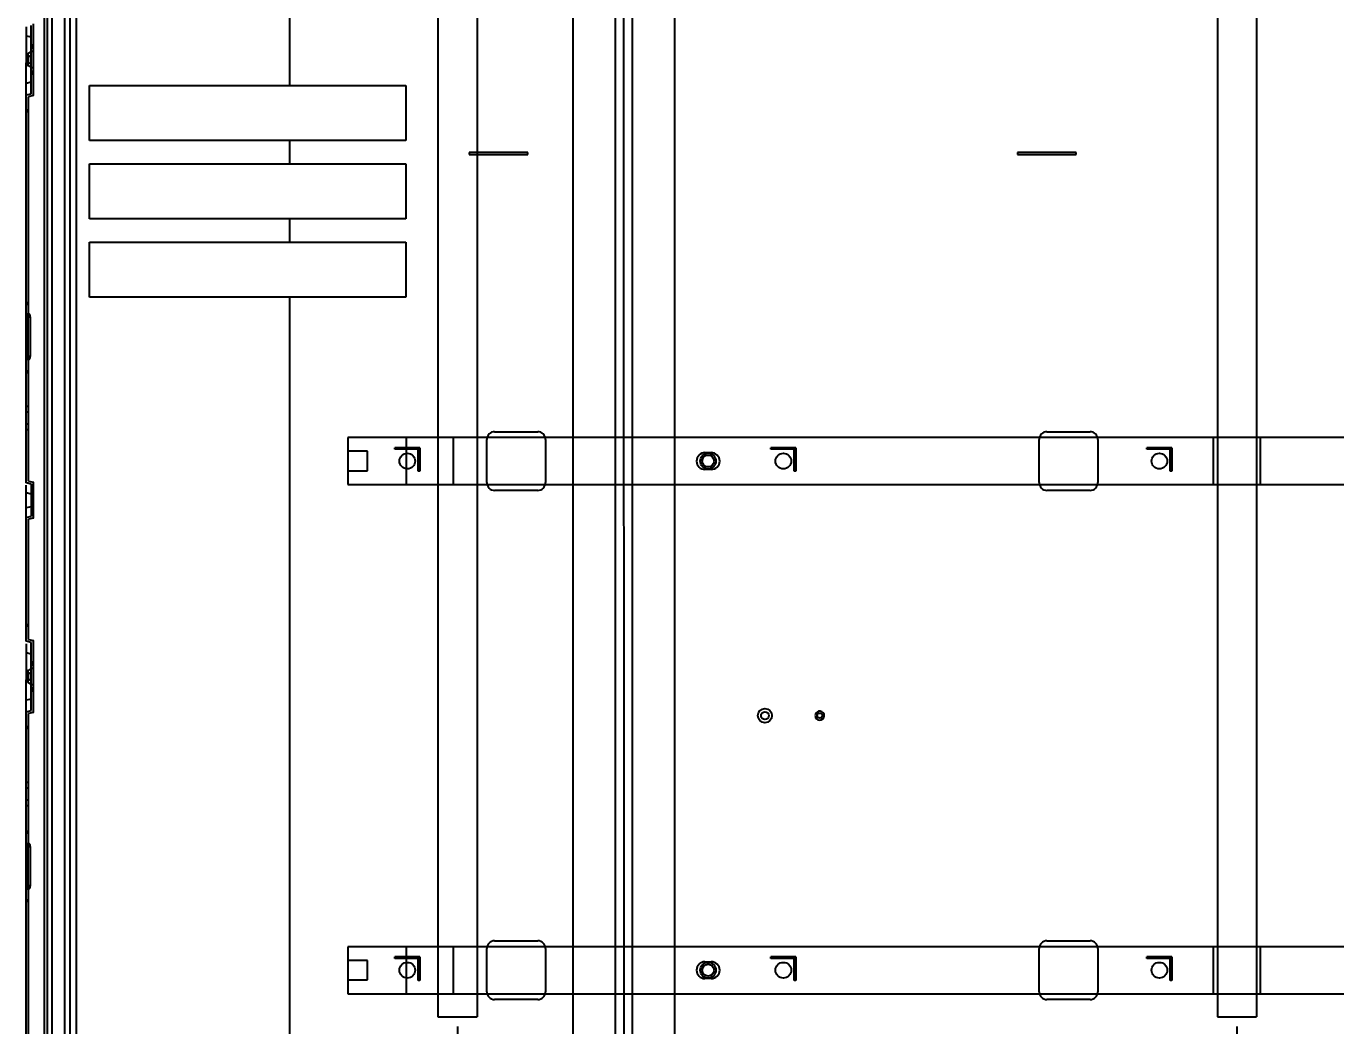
# Model space of a CAD drawing. Header units: millimetres. Extents: x 7835 to 8931, y -815 to 22.
# Drawn here: x 7835.2 to 8169.5, y -541.9 to -286.7 of the extents above; entities that cross this region are included whole.
import ezdxf

# ---------------------------------------------------------------- set-up
doc = ezdxf.new("R2010")
doc.units = ezdxf.units.MM
doc.header["$LTSCALE"] = 46.255
doc.header["$PDMODE"] = 3
doc.header["$PDSIZE"] = 0.3125
doc.layers.get('0').update_dxf_attribs({"linetype": 'CONTINUOUS'})
doc.layers.get('Defpoints').update_dxf_attribs({"linetype": 'CONTINUOUS'})
doc.styles.get("Standard").update_dxf_attribs({"font": 'simfang.ttf'})
doc.dimstyles.new('001', dxfattribs={"dimscale": 2.5, "dimtxt": 4, "dimasz": 2.5, "dimexe": 1, "dimexo": 1, "dimgap": 0.5, "dimtad": 0, "dimzin": 0, "dimdsep": 46, "dimtxsty": 'Standard', "dimcen": 0, "dimclrd": 2, "dimclre": 2, "dimclrt": 5, "dimadec": 0, "dimazin": 0, "dimtp": 0.01, "dimtm": 0.01, "dimtfac": 1, "dimtofl": 0, "dimtmove": 0, "dimatfit": 3, "dimldrblk": 'CLOSED', "dimfxl": 1, "dimtolj": 1, "dimtzin": 0, "dimarcsym": 0})

# ---------------------------------------------------------------- blocks, each defined once
blk = doc.blocks.new('00')
at = {"color": 1}
for p, q in [((7940.31, -125.82), (7940.31, -539.62)), ((7950.31, -125.82), (7950.31, -539.62)), ((7940.31, -539.62), (7950.31, -539.62))]:
    blk.add_line(p, q, dxfattribs=at)
blk = doc.blocks.new('02')
at = {"color": 1}
for p, q in [((8139.28, -125.82), (8139.28, -539.62)), ((8149.28, -125.82), (8149.28, -539.62)), ((8139.28, -539.62), (8149.28, -539.62))]:
    blk.add_line(p, q, dxfattribs=at)
at = {"color": 2}
blk.add_line((8139.28, -539.62), (8139.28, -539.62), dxfattribs=at)
blk.add_line((8139.28, -539.62), (8139.28, -539.62), dxfattribs=at)
blk = doc.blocks.new('A$C61f20c2e')
at = {"color": 3, "linetype": 'Continuous'}
for p, q in [((458.5, 13.5), (0, 13.5)), ((0, 13.5), (0, 1.5)), ((15, 1.5), (15, 13.5)), ((27, 1.5), (27, 13.5)), ((37.5, 15), (48.5, 15)), ((178.5, 15), (189.5, 15)), ((221, 1.5), (221, 13.5)), ((233, 1.5), (233, 13.5)), ((35.5, 2), (35.5, 13)), ((50.5, 13), (50.5, 2)), ((176.5, 2), (176.5, 13)), ((191.5, 13), (191.5, 2)), ((5, 10), (0, 10)), ((5, 5), (5, 10)), ((91.2, 9.65), (92.8, 9.65)), ((0, 5), (5, 5)), ((92.8, 5.35), (91.2, 5.35)), ((0, 1.5), (458.5, 1.5)), ((48.5, 0), (37.5, 0)), ((189.5, 0), (178.5, 0))]:
    blk.add_line(p, q, dxfattribs=at)
for centre, radius, start, end in [((37.5, 13), 2, 90, 180), ((48.5, 13), 2, 0, 90), ((178.5, 13), 2, 90, 180), ((189.5, 13), 2, 0, 90), ((91.2, 7.5), 2.15, 90, 270), ((92.8, 7.5), 2.15, 270, 90), ((37.5, 2), 2, 180, 270), ((48.5, 2), 2, 270, 0), ((178.5, 2), 2, 180, 270), ((189.5, 2), 2, 270, 0)]:
    blk.add_arc(centre, radius, start, end, dxfattribs=at)
blk = doc.blocks.new('*D432')
at = {"color": 2, "lineweight": -2, "transparency": 16777216}
for p, q in [((8144.28, -542.12), (8144.28, -680.92)), ((8406.78, -542.12), (8406.78, -680.92)), ((8150.53, -678.42), (8253.08, -678.42)), ((8400.53, -678.42), (8297.98, -678.42))]:
    blk.add_line(p, q, dxfattribs=at)
at = {"color": 2, "transparency": 16777216}
for points in [[(8150.53, -677.38), (8150.53, -679.46), (8144.28, -678.42)], [(8400.53, -677.38), (8400.53, -679.46), (8406.78, -678.42)]]:
    blk.add_solid(points, dxfattribs=at)
at = {"layer": 'Defpoints', "color": 0, "transparency": 16777216}
for p in [(8144.28, -539.62), (8406.78, -539.62), (8144.28, -678.42)]:
    blk.add_point(p, dxfattribs=at)
at = {"color": 5, "transparency": 16777216, "insert": (8275.53, -678.42), "char_height": 10, "attachment_point": 5}
blk.add_mtext('\\A1;262.50', dxfattribs=at)
blk = doc.blocks.new('_CLOSED')
at = {"color": 0, "linetype": 'ByBlock'}
for p, q in [((0, 0), (-1, 0.167)), ((-1, 0.167), (-1, -0.167)), ((-1, -0.167), (0, 0)), ((-1, 0), (0, 0))]:
    blk.add_line(p, q, dxfattribs=at)
blk = doc.blocks.new('*D433')
at = {"color": 2, "lineweight": -2, "transparency": 16777216}
for p, q in [((7945.31, -542.12), (7945.31, -680.92)), ((8144.28, -542.12), (8144.28, -680.92)), ((7951.56, -678.42), (8022.8, -678.42)), ((8138.03, -678.42), (8066.79, -678.42))]:
    blk.add_line(p, q, dxfattribs=at)
at = {"color": 2, "transparency": 16777216}
for points in [[(7951.56, -677.38), (7951.56, -679.46), (7945.31, -678.42)], [(8138.03, -677.38), (8138.03, -679.46), (8144.28, -678.42)]]:
    blk.add_solid(points, dxfattribs=at)
at = {"layer": 'Defpoints', "color": 0, "transparency": 16777216}
for p in [(7945.31, -539.62), (8144.28, -539.62), (7945.31, -678.42)]:
    blk.add_point(p, dxfattribs=at)
at = {"color": 5, "transparency": 16777216, "insert": (8044.79, -678.42), "char_height": 10, "attachment_point": 5}
blk.add_mtext('\\A1;198.96', dxfattribs=at)

msp = doc.modelspace()

# ---------------------------------------------------------------- linework, layer by layer
at = {"color": 7, "linetype": 'Continuous'}
for p, q in [((7839.797, -27.339), (7839.797, -601.54)), ((7840.636, -601.056), (7840.636, -28.178)), ((7841.708, -28.178), (7841.708, -601.056)), ((7902.359, -32.828), (7902.359, -301.855)), ((7845.015, -599.21), (7845.015, -33.97)), ((7846.331, -33.97), (7846.331, -599.21)), ((7848.019, -598.236), (7848.019, -86.704)), ((7974.851, -552.395), (7974.851, -183.42)), ((7985.564, -183.42), (7985.567, -552.395)), ((7987.797, -552.396), (7987.793, -183.42)), ((7989.974, -552.397), (7989.974, -183.42)), ((8000.699, -183.42), (8000.699, -552.396)), ((7835.175, -286.847), (7835.175, -294.375)), ((7836.475, -303.92), (7836.475, -286.52)), ((7837.075, -304.397), (7837.075, -286.043)), ((7835.175, -289.143), (7836.475, -289.443)), ((7836.475, -293.22), (7835.675, -293.682)), ((7835.675, -294.548), (7836.475, -294.086)), ((7836.475, -291.477), (7837.075, -291.477)), ((7837.075, -292.057), (7836.475, -292.057)), ((7836.475, -292.221), (7837.075, -292.221)), ((7837.075, -293.187), (7836.475, -293.187)), ((7835.175, -403.32), (7835.175, -296.065)), ((7835.275, -296.065), (7835.275, -294.375)), ((7835.675, -294.548), (7835.275, -294.548)), ((7835.275, -295.892), (7835.675, -295.892)), ((7835.675, -294.548), (7835.675, -295.892)), ((7836.475, -296.354), (7835.675, -295.892)), ((7835.675, -296.758), (7836.475, -297.22)), ((7836.475, -297.253), (7837.075, -297.253)), ((7837.075, -298.218), (7836.475, -298.218)), ((7836.475, -298.383), (7837.075, -298.383)), ((7837.075, -298.963), (7836.475, -298.963)), ((7836.475, -300.997), (7835.175, -301.297)), ((7835.175, -304.22), (7836.475, -303.92)), ((7851.374, -315.855), (7851.374, -301.855)), ((7851.374, -301.855), (7902.36, -301.856)), ((7902.359, -301.855), (7932.078, -301.855)), ((7932.08, -301.855), (7932.08, -315.855)), ((7837.075, -304.397), (7835.775, -304.697)), ((7835.775, -360.22), (7835.775, -304.697)), ((7835.175, -308.02), (7835.775, -308.02)), ((7835.775, -308.52), (7835.175, -308.52)), ((7902.36, -315.854), (7851.374, -315.855)), ((7902.36, -315.855), (7902.36, -321.855)), ((7932.078, -315.855), (7902.36, -315.855)), ((7948.275, -318.92), (7948.275, -319.42)), ((7963.275, -318.92), (7948.275, -318.92)), ((7948.275, -319.42), (7963.275, -319.42)), ((7963.275, -319.42), (7963.275, -318.92)), ((8088.275, -318.92), (8088.275, -319.42)), ((8103.275, -318.92), (8088.275, -318.92)), ((8088.275, -319.42), (8103.275, -319.42)), ((8103.275, -319.42), (8103.275, -318.92)), ((7851.374, -335.855), (7851.374, -321.855)), ((7851.374, -321.855), (7902.36, -321.856)), ((7902.36, -321.855), (7932.078, -321.855)), ((7932.08, -321.855), (7932.08, -335.855)), ((7902.36, -335.854), (7851.374, -335.855)), ((7902.36, -335.855), (7902.36, -341.855)), ((7932.078, -335.855), (7902.36, -335.855)), ((7851.374, -355.855), (7851.374, -341.855)), ((7851.374, -341.855), (7902.36, -341.856)), ((7902.36, -341.855), (7932.078, -341.855)), ((7932.08, -341.855), (7932.08, -355.855)), ((7835.175, -357.22), (7835.775, -357.22)), ((7835.775, -357.72), (7835.176, -357.72)), ((7902.36, -355.854), (7851.374, -355.855)), ((7902.359, -355.855), (7902.359, -568.005)), ((7932.078, -355.855), (7902.359, -355.855)), ((7835.903, -360.22), (7835.198, -360.22)), ((7835.321, -360.201), (7835.321, -371.74)), ((7835.688, -370.92), (7835.688, -361.02)), ((7836.241, -361.02), (7835.688, -361.02)), ((7836.241, -370.92), (7836.241, -361.02)), ((7835.688, -370.92), (7836.241, -370.92)), ((7835.176, -371.72), (7835.903, -371.72)), ((7835.775, -402.843), (7835.775, -371.72)), ((7835.775, -375.22), (7835.175, -375.22)), ((7835.176, -374.72), (7835.775, -374.72)), ((7835.175, -383.72), (7835.775, -383.72)), ((7835.775, -385.22), (7835.175, -385.22)), ((7835.175, -388.22), (7835.775, -388.22)), ((7835.775, -389.72), (7835.175, -389.72)), ((7929.275, -394.72), (7929.275, -394.32)), ((7935.675, -394.32), (7929.275, -394.32)), ((7935.275, -400.32), (7935.275, -394.32)), ((7935.675, -394.32), (7935.675, -400.32)), ((8025.275, -394.72), (8025.275, -394.32)), ((8031.675, -394.32), (8025.275, -394.32)), ((8031.275, -400.32), (8031.275, -394.32)), ((8031.675, -394.32), (8031.675, -400.32)), ((8121.275, -394.72), (8121.275, -394.32)), ((8127.675, -394.32), (8121.275, -394.32)), ((8127.275, -400.32), (8127.275, -394.32)), ((8127.675, -394.32), (8127.675, -400.32)), ((7935.275, -394.72), (7929.275, -394.72)), ((8031.275, -394.72), (8025.275, -394.72)), ((8127.275, -394.72), (8121.275, -394.72)), ((7935.675, -400.32), (7935.275, -400.32)), ((8031.675, -400.32), (8031.275, -400.32)), ((8127.675, -400.32), (8127.275, -400.32)), ((7836.475, -403.62), (7835.175, -403.32)), ((7835.175, -443.72), (7835.175, -403.843)), ((7835.775, -402.843), (7837.075, -403.143)), ((7836.475, -403.62), (7836.475, -411.82)), ((7837.075, -412.297), (7837.075, -403.143)), ((7835.175, -405.756), (7836.475, -406.056)), ((7836.475, -405.52), (7837.075, -405.52)), ((7837.075, -406.72), (7836.475, -406.72)), ((7836.475, -409.384), (7835.175, -409.684)), ((7836.475, -408.72), (7837.075, -408.72)), ((7837.075, -409.92), (7836.475, -409.92)), ((7835.175, -412.12), (7836.475, -411.82)), ((7837.075, -412.297), (7835.775, -412.597)), ((7835.775, -443.243), (7835.775, -412.597)), ((7835.175, -439.42), (7835.775, -439.42)), ((7835.775, -439.92), (7835.175, -439.92)), ((7836.475, -444.02), (7835.175, -443.72)), ((7835.175, -444.347), (7835.175, -451.875)), ((7835.775, -443.243), (7837.075, -443.543)), ((7836.475, -461.42), (7836.475, -444.02)), ((7837.075, -461.897), (7837.075, -443.543)), ((7835.175, -446.643), (7836.475, -446.943)), ((7836.475, -450.72), (7835.675, -451.182)), ((7836.475, -448.977), (7837.075, -448.977)), ((7837.075, -449.557), (7836.475, -449.557)), ((7836.475, -449.721), (7837.075, -449.721)), ((7837.075, -450.687), (7836.475, -450.687)), ((7835.175, -563.32), (7835.175, -453.565)), ((7835.275, -453.565), (7835.275, -451.875)), ((7835.675, -452.048), (7835.275, -452.048)), ((7835.275, -453.392), (7835.675, -453.392)), ((7835.675, -452.048), (7836.475, -451.586)), ((7835.675, -452.048), (7835.675, -453.392)), ((7836.475, -453.854), (7835.675, -453.392)), ((7835.675, -454.258), (7836.475, -454.72)), ((7836.475, -454.753), (7837.075, -454.753)), ((7837.075, -455.718), (7836.475, -455.718)), ((7836.475, -455.883), (7837.075, -455.883)), ((7837.075, -456.463), (7836.475, -456.463)), ((7836.475, -458.497), (7835.175, -458.797)), ((7835.175, -461.72), (7836.475, -461.42)), ((7837.075, -461.897), (7835.775, -462.197)), ((7835.775, -495.42), (7835.775, -462.197)), ((7835.175, -465.52), (7835.775, -465.52)), ((7835.775, -466.02), (7835.175, -466.02)), ((7835.175, -479.72), (7835.775, -479.72)), ((7835.775, -481.22), (7835.175, -481.22)), ((7835.175, -484.22), (7835.775, -484.22)), ((7835.775, -485.72), (7835.175, -485.72)), ((7835.175, -492.22), (7835.775, -492.22)), ((7835.775, -492.72), (7835.176, -492.72)), ((7835.903, -495.42), (7835.198, -495.42)), ((7835.321, -495.401), (7835.321, -506.94)), ((7835.688, -506.12), (7835.688, -496.22)), ((7836.241, -496.22), (7835.688, -496.22)), ((7836.241, -506.12), (7836.241, -496.22)), ((7835.176, -506.92), (7835.903, -506.92)), ((7835.688, -506.12), (7836.241, -506.12)), ((7835.775, -562.843), (7835.775, -506.92)), ((7835.775, -510.22), (7835.175, -510.22)), ((7835.176, -509.72), (7835.775, -509.72)), ((7929.275, -524.72), (7929.275, -524.32)), ((7935.675, -524.32), (7929.275, -524.32)), ((7935.275, -524.72), (7929.275, -524.72)), ((7935.275, -530.32), (7935.275, -524.32)), ((7935.675, -524.32), (7935.675, -530.32)), ((8025.275, -524.72), (8025.275, -524.32)), ((8031.675, -524.32), (8025.275, -524.32)), ((8031.275, -524.72), (8025.275, -524.72)), ((8031.275, -530.32), (8031.275, -524.32)), ((8031.675, -524.32), (8031.675, -530.32)), ((8121.275, -524.72), (8121.275, -524.32)), ((8127.675, -524.32), (8121.275, -524.32)), ((8127.275, -524.72), (8121.275, -524.72)), ((8127.275, -530.32), (8127.275, -524.32)), ((8127.675, -524.32), (8127.675, -530.32)), ((7935.675, -530.32), (7935.275, -530.32)), ((8031.675, -530.32), (8031.275, -530.32)), ((8127.675, -530.32), (8127.275, -530.32))]:
    msp.add_line(p, q, dxfattribs=at)
at = {"color": 1}
msp.add_line((7940.314, -539.62), (7940.314, -539.62), dxfattribs=at)
msp.add_line((7940.314, -539.62), (7940.314, -539.62), dxfattribs=at)
at = {"color": 7, "true_color": 0xffffff}
for centre in [(7932.475, -397.72), (8028.475, -397.72), (8124.475, -397.72), (7932.475, -527.72), (8028.475, -527.72), (8124.475, -527.72)]:
    msp.add_circle(centre, 2, dxfattribs=at)
at = {"color": 7, "linetype": 'Continuous'}
for centre, radius in [((8009.275, -397.72), 2), ((8009.275, -397.72), 1.5), ((8023.775, -462.72), 1.8), ((8023.775, -462.72), 1), ((8037.775, -462.72), 0.65), ((8009.275, -527.72), 2), ((8009.275, -527.72), 1.5)]:
    msp.add_circle(centre, radius, dxfattribs=at)
for centre, radius, start, end in [((7836.075, -294.375), 0.8, 120, 180), ((7836.075, -296.065), 0.8, 180, 240), ((7836.075, -451.875), 0.8, 120, 180), ((7836.075, -453.565), 0.8, 180, 240), ((8037.775, -462.72), 1.15, 180, 171.52174)]:
    msp.add_arc(centre, radius, start, end, dxfattribs=at)
for points, knots in [([(7835.675, -293.682), (7835.651, -293.696), (7835.542, -293.83), (7835.563, -294.017), (7835.582, -294.153)], [0, 0, 0, 0, 0.1684637, 1, 1, 1, 1]), ([(7835.582, -294.153), (7835.585, -294.175), (7835.592, -294.22), (7835.6, -294.264), (7835.605, -294.287)], [0, 0, 0, 0, 0.4896846, 1, 1, 1, 1]), ([(7835.675, -295.892), (7835.654, -295.959), (7835.59, -296.185), (7835.549, -296.43), (7835.582, -296.594)], [0, 0, 0, 0, 0.295612, 1, 1, 1, 1]), ([(7835.321, -360.201), (7835.354, -360.201), (7835.537, -360.263), (7835.607, -360.472), (7835.643, -360.618)], [0, 0, 0, 0, 0.1793389, 1, 1, 1, 1]), ([(7836.241, -361.02), (7836.241, -360.951), (7836.226, -360.715), (7836.173, -360.465), (7836.072, -360.328)], [0, 0, 0, 0, 0.2876244, 1, 1, 1, 1]), ([(7835.688, -370.92), (7835.688, -370.987), (7835.675, -371.219), (7835.622, -371.461), (7835.528, -371.6)], [0, 0, 0, 0, 0.2855838, 1, 1, 1, 1]), ([(7835.903, -371.72), (7835.932, -371.72), (7836.096, -371.659), (7836.156, -371.473), (7836.19, -371.341)], [0, 0, 0, 0, 0.1787309, 1, 1, 1, 1]), ([(7835.675, -451.182), (7835.651, -451.196), (7835.542, -451.33), (7835.563, -451.517), (7835.582, -451.653)], [0, 0, 0, 0, 0.1684637, 1, 1, 1, 1]), ([(7835.675, -453.392), (7835.654, -453.459), (7835.59, -453.685), (7835.549, -453.93), (7835.582, -454.094)], [0, 0, 0, 0, 0.295612, 1, 1, 1, 1]), ([(7835.582, -451.653), (7835.585, -451.675), (7835.592, -451.72), (7835.6, -451.764), (7835.605, -451.787)], [0, 0, 0, 0, 0.4896846, 1, 1, 1, 1]), ([(7835.321, -495.401), (7835.354, -495.401), (7835.537, -495.463), (7835.607, -495.672), (7835.643, -495.818)], [0, 0, 0, 0, 0.1793389, 1, 1, 1, 1]), ([(7836.241, -496.22), (7836.241, -496.151), (7836.226, -495.915), (7836.173, -495.665), (7836.072, -495.528)], [0, 0, 0, 0, 0.2876244, 1, 1, 1, 1]), ([(7835.688, -506.12), (7835.688, -506.187), (7835.675, -506.419), (7835.622, -506.661), (7835.528, -506.8)], [0, 0, 0, 0, 0.2855838, 1, 1, 1, 1]), ([(7835.903, -506.92), (7835.932, -506.92), (7836.096, -506.859), (7836.156, -506.673), (7836.19, -506.541)], [0, 0, 0, 0, 0.1787309, 1, 1, 1, 1])]:
    msp.add_open_spline(points, degree=3, knots=knots, dxfattribs=at)
for points in [[(7835.582, -296.594), (7835.594, -296.656), (7835.621, -296.726), (7835.675, -296.758)], [(7835.605, -294.287), (7835.624, -294.375), (7835.647, -294.462), (7835.675, -294.548)], [(7835.643, -360.618), (7835.675, -360.749), (7835.688, -360.885), (7835.688, -361.02)], [(7836.072, -360.328), (7836.033, -360.274), (7835.97, -360.22), (7835.903, -360.22)], [(7836.19, -371.341), (7836.226, -371.204), (7836.241, -371.061), (7836.241, -370.92)], [(7835.528, -371.6), (7835.482, -371.669), (7835.404, -371.74), (7835.321, -371.74)], [(7835.582, -454.094), (7835.594, -454.156), (7835.621, -454.226), (7835.675, -454.258)], [(7835.605, -451.787), (7835.624, -451.875), (7835.647, -451.962), (7835.675, -452.048)], [(7835.643, -495.818), (7835.675, -495.949), (7835.688, -496.085), (7835.688, -496.22)], [(7836.072, -495.528), (7836.033, -495.474), (7835.97, -495.42), (7835.903, -495.42)], [(7835.528, -506.8), (7835.482, -506.869), (7835.404, -506.94), (7835.321, -506.94)], [(7836.19, -506.541), (7836.226, -506.404), (7836.241, -506.261), (7836.241, -506.12)]]:
    msp.add_open_spline(points, degree=3, dxfattribs=at)

# ---------------------------------------------------------------- block references
at = {"color": 2}
for name, p in [('00', (0, 0)), ('02', (0, 0)), ('A$C61f20c2e', (7917.275, -405.22)), ('A$C61f20c2e', (7917.275, -535.22))]:
    msp.add_blockref(name, p, dxfattribs=at)

# ---------------------------------------------------------------- dimensions: what is measured, and where the dimension line sits
for base, p1, p2, picture, middle in [((7945.314, -678.417), (8144.275, -539.62), (7945.314, -539.62), '*D433', (8044.794, -678.417)), ((8144.275, -678.417), (8406.776, -539.62), (8144.275, -539.62), '*D432', (8275.526, -678.417))]:
    dim = msp.add_linear_dim(base=base, p1=p1, p2=p2, dimstyle='001', override={"dimtmove": 1}, dxfattribs=at)
    dim.commit()
    dim.dimension.update_dxf_attribs({"geometry": picture, "text_midpoint": middle})

doc.saveas('drawing.dxf')
